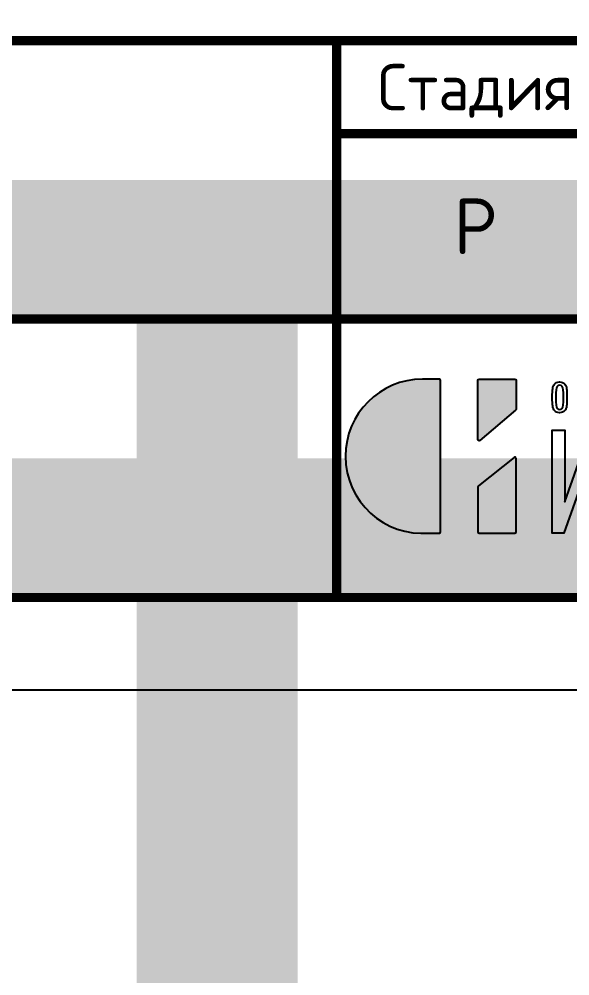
# Model space of a CAD drawing. Header units: metres. Extents: x 1981 to 7362, y 1229 to 3678.
# Drawn here: x 3444.6 to 3474.3, y 2916 to 2967.6 of the extents above; entities that cross this region are included whole.
import ezdxf
from ezdxf.enums import TextEntityAlignment as Align

# ---------------------------------------------------------------- set-up
doc = ezdxf.new("R2018")
doc.units = ezdxf.units.M
doc.layers.add('layer 1', color=7, linetype='Continuous')
doc.layers.add('Форматы', color=7, linetype='Continuous')
doc.styles.add('GOST-2.304_Type-B', font='GOST Common.ttf')
doc.styles.get("Standard").update_dxf_attribs({"font": 'GOST Common.ttf'})

# ---------------------------------------------------------------- blocks, each defined once
blk = doc.blocks.new('Лого')
h = blk.add_hatch(color=151)
h.set_gradient(color1=(158, 191, 227), color2=(46, 54, 92), tint=1, name='HEMISPHERICAL')
edge = h.paths.add_edge_path()
edge.add_spline(control_points=[(0.349, 0.494), (-0.191, 0.447), (-0.657, 0.871), (-0.657, 1.415), (-0.657, 1.415), (-0.657, 1.925), (-0.243, 2.339), (0.267, 2.339), (0.267, 2.339), (0.267, 2.339), (0.471, 2.339), (0.471, 2.339), (0.471, 2.339), (0.479, 2.339), (0.485, 2.333), (0.485, 2.325), (0.485, 2.325), (0.485, 2.325), (0.485, 0.508), (0.485, 0.508), (0.485, 0.508), (0.485, 0.5), (0.479, 0.494), (0.471, 0.494), (0.471, 0.494), (0.471, 0.494), (0.35, 0.494), (0.35, 0.494), (0.35, 0.494), (0.35, 0.494), (0.349, 0.494), (0.349, 0.494)], knot_values=[0, 0, 0, 0, 0.111111, 0.111111, 0.111111, 0.111211, 0.222222, 0.222222, 0.222222, 0.222322, 0.333333, 0.333333, 0.333333, 0.333433, 0.444444, 0.444444, 0.444444, 0.444544, 0.555556, 0.555556, 0.555556, 0.555656, 0.666667, 0.666667, 0.666667, 0.666767, 0.777778, 0.777778, 0.777778, 0.777878, 1, 1, 1, 1], degree=3, periodic=0)
edge = h.paths.add_edge_path()
edge.add_spline(control_points=[(0.955, 1.604), (0.955, 1.604), (1.385, 1.966), (1.385, 1.966), (1.385, 1.966), (1.388, 1.969), (1.39, 1.972), (1.39, 1.976), (1.39, 1.976), (1.39, 1.976), (1.39, 2.325), (1.39, 2.325), (1.39, 2.325), (1.39, 2.333), (1.384, 2.339), (1.377, 2.339), (1.377, 2.339), (1.377, 2.339), (0.947, 2.339), (0.947, 2.339), (0.947, 2.339), (0.939, 2.339), (0.933, 2.333), (0.933, 2.325), (0.933, 2.325), (0.933, 2.325), (0.933, 1.614), (0.933, 1.614), (0.933, 1.614), (0.933, 1.609), (0.936, 1.604), (0.941, 1.602), (0.941, 1.602), (0.946, 1.6), (0.951, 1.601), (0.955, 1.604)], knot_values=[0, 0, 0, 0, 0.1, 0.1, 0.1, 0.1001, 0.2, 0.2, 0.2, 0.2001, 0.3, 0.3, 0.3, 0.3001, 0.4, 0.4, 0.4, 0.4001, 0.5, 0.5, 0.5, 0.5001, 0.6, 0.6, 0.6, 0.6001, 0.7, 0.7, 0.7, 0.7001, 0.8, 0.8, 0.8, 0.8001, 1, 1, 1, 1], degree=3, periodic=0)
edge = h.paths.add_edge_path()
edge.add_spline(control_points=[(0.938, 1.059), (0.938, 1.059), (1.369, 1.401), (1.369, 1.401), (1.369, 1.401), (1.373, 1.404), (1.378, 1.405), (1.383, 1.402), (1.383, 1.402), (1.387, 1.4), (1.39, 1.396), (1.39, 1.39), (1.39, 1.39), (1.39, 1.39), (1.39, 0.508), (1.39, 0.508), (1.39, 0.508), (1.39, 0.5), (1.384, 0.494), (1.377, 0.494), (1.377, 0.494), (1.377, 0.494), (0.947, 0.494), (0.947, 0.494), (0.947, 0.494), (0.939, 0.494), (0.933, 0.5), (0.933, 0.508), (0.933, 0.508), (0.933, 0.508), (0.933, 1.049), (0.933, 1.049), (0.933, 1.049), (0.933, 1.053), (0.935, 1.057), (0.938, 1.059)], knot_values=[0, 0, 0, 0, 0.1, 0.1, 0.1, 0.1001, 0.2, 0.2, 0.2, 0.2001, 0.3, 0.3, 0.3, 0.3001, 0.4, 0.4, 0.4, 0.4001, 0.5, 0.5, 0.5, 0.5001, 0.6, 0.6, 0.6, 0.6001, 0.7, 0.7, 0.7, 0.7001, 0.8, 0.8, 0.8, 0.8001, 1, 1, 1, 1], degree=3, periodic=0)
at = {"layer": 'layer 1', "color": 159}
for points, knots in [([(0.349, 0.494), (-0.191, 0.447), (-0.657, 0.871), (-0.657, 1.415), (-0.657, 1.415), (-0.657, 1.925), (-0.243, 2.339), (0.267, 2.339), (0.267, 2.339), (0.267, 2.339), (0.471, 2.339), (0.471, 2.339), (0.471, 2.339), (0.479, 2.339), (0.485, 2.333), (0.485, 2.325), (0.485, 2.325), (0.485, 2.325), (0.485, 0.508), (0.485, 0.508), (0.485, 0.508), (0.485, 0.5), (0.479, 0.494), (0.471, 0.494), (0.471, 0.494), (0.471, 0.494), (0.35, 0.494), (0.35, 0.494), (0.35, 0.494), (0.35, 0.494), (0.349, 0.494), (0.349, 0.494)], [0, 0, 0, 0, 0.111111, 0.111111, 0.111111, 0.111111, 0.222222, 0.222222, 0.222222, 0.222222, 0.333333, 0.333333, 0.333333, 0.333333, 0.444444, 0.444444, 0.444444, 0.444444, 0.555556, 0.555556, 0.555556, 0.555556, 0.666667, 0.666667, 0.666667, 0.666667, 0.777778, 0.777778, 0.777778, 0.777778, 1, 1, 1, 1]), ([(0.955, 1.604), (0.955, 1.604), (1.385, 1.966), (1.385, 1.966), (1.385, 1.966), (1.388, 1.969), (1.39, 1.972), (1.39, 1.976), (1.39, 1.976), (1.39, 1.976), (1.39, 2.325), (1.39, 2.325), (1.39, 2.325), (1.39, 2.333), (1.384, 2.339), (1.377, 2.339), (1.377, 2.339), (1.377, 2.339), (0.947, 2.339), (0.947, 2.339), (0.947, 2.339), (0.939, 2.339), (0.933, 2.333), (0.933, 2.325), (0.933, 2.325), (0.933, 2.325), (0.933, 1.614), (0.933, 1.614), (0.933, 1.614), (0.933, 1.609), (0.936, 1.604), (0.941, 1.602), (0.941, 1.602), (0.946, 1.6), (0.951, 1.601), (0.955, 1.604)], [0, 0, 0, 0, 0.1, 0.1, 0.1, 0.1, 0.2, 0.2, 0.2, 0.2, 0.3, 0.3, 0.3, 0.3, 0.4, 0.4, 0.4, 0.4, 0.5, 0.5, 0.5, 0.5, 0.6, 0.6, 0.6, 0.6, 0.7, 0.7, 0.7, 0.7, 0.8, 0.8, 0.8, 0.8, 1, 1, 1, 1]), ([(2.002, 2.121), (2.002, 2.221), (1.999, 2.253), (1.976, 2.279), (1.976, 2.279), (1.962, 2.295), (1.942, 2.306), (1.914, 2.306), (1.914, 2.306), (1.885, 2.306), (1.866, 2.295), (1.852, 2.279), (1.852, 2.279), (1.829, 2.253), (1.826, 2.221), (1.826, 2.121), (1.826, 2.121), (1.826, 2.021), (1.829, 1.988), (1.852, 1.962), (1.852, 1.962), (1.866, 1.946), (1.885, 1.936), (1.914, 1.936), (1.914, 1.936), (1.942, 1.936), (1.962, 1.946), (1.976, 1.962), (1.976, 1.962), (1.999, 1.988), (2.002, 2.021), (2.002, 2.121)], [0, 0, 0, 0, 0.111111, 0.111111, 0.111111, 0.111111, 0.222222, 0.222222, 0.222222, 0.222222, 0.333333, 0.333333, 0.333333, 0.333333, 0.444444, 0.444444, 0.444444, 0.444444, 0.555556, 0.555556, 0.555556, 0.555556, 0.666667, 0.666667, 0.666667, 0.666667, 0.777778, 0.777778, 0.777778, 0.777778, 1, 1, 1, 1]), ([(1.959, 2.121), (1.959, 2.035), (1.956, 2.006), (1.943, 1.989), (1.943, 1.989), (1.937, 1.981), (1.928, 1.975), (1.914, 1.975), (1.914, 1.975), (1.9, 1.975), (1.89, 1.981), (1.884, 1.989), (1.884, 1.989), (1.871, 2.006), (1.869, 2.035), (1.869, 2.121), (1.869, 2.121), (1.869, 2.207), (1.871, 2.235), (1.884, 2.253), (1.884, 2.253), (1.89, 2.261), (1.9, 2.266), (1.914, 2.266), (1.914, 2.266), (1.928, 2.266), (1.937, 2.261), (1.943, 2.253), (1.943, 2.253), (1.956, 2.235), (1.959, 2.207), (1.959, 2.121)], [0, 0, 0, 0, 0.111111, 0.111111, 0.111111, 0.111111, 0.222222, 0.222222, 0.222222, 0.222222, 0.333333, 0.333333, 0.333333, 0.333333, 0.444444, 0.444444, 0.444444, 0.444444, 0.555556, 0.555556, 0.555556, 0.555556, 0.666667, 0.666667, 0.666667, 0.666667, 0.777778, 0.777778, 0.777778, 0.777778, 1, 1, 1, 1]), ([(2.416, 0.491), (2.416, 0.491), (2.416, 1.727), (2.416, 1.727), (2.416, 1.727), (2.416, 1.727), (2.279, 1.727), (2.279, 1.727), (2.279, 1.727), (2.279, 1.727), (1.975, 0.868), (1.975, 0.868), (1.975, 0.868), (1.975, 0.868), (1.975, 1.727), (1.975, 1.727), (1.975, 1.727), (1.975, 1.727), (1.826, 1.727), (1.826, 1.727), (1.826, 1.727), (1.826, 1.727), (1.826, 0.491), (1.826, 0.491), (1.826, 0.491), (1.826, 0.491), (1.965, 0.491), (1.965, 0.491), (1.965, 0.491), (1.965, 0.491), (2.267, 1.349), (2.267, 1.349), (2.267, 1.349), (2.267, 1.349), (2.267, 0.491), (2.267, 0.491), (2.267, 0.491), (2.267, 0.491), (2.416, 0.491), (2.416, 0.491)], [0, 0, 0, 0, 0.090909, 0.090909, 0.090909, 0.090909, 0.181818, 0.181818, 0.181818, 0.181818, 0.272727, 0.272727, 0.272727, 0.272727, 0.363636, 0.363636, 0.363636, 0.363636, 0.454545, 0.454545, 0.454545, 0.454545, 0.545455, 0.545455, 0.545455, 0.545455, 0.636364, 0.636364, 0.636364, 0.636364, 0.727273, 0.727273, 0.727273, 0.727273, 0.818182, 0.818182, 0.818182, 0.818182, 1, 1, 1, 1]), ([(0.938, 1.059), (0.938, 1.059), (1.369, 1.401), (1.369, 1.401), (1.369, 1.401), (1.373, 1.404), (1.378, 1.405), (1.383, 1.402), (1.383, 1.402), (1.387, 1.4), (1.39, 1.396), (1.39, 1.39), (1.39, 1.39), (1.39, 1.39), (1.39, 0.508), (1.39, 0.508), (1.39, 0.508), (1.39, 0.5), (1.384, 0.494), (1.377, 0.494), (1.377, 0.494), (1.377, 0.494), (0.947, 0.494), (0.947, 0.494), (0.947, 0.494), (0.939, 0.494), (0.933, 0.5), (0.933, 0.508), (0.933, 0.508), (0.933, 0.508), (0.933, 1.049), (0.933, 1.049), (0.933, 1.049), (0.933, 1.053), (0.935, 1.057), (0.938, 1.059)], [0, 0, 0, 0, 0.1, 0.1, 0.1, 0.1, 0.2, 0.2, 0.2, 0.2, 0.3, 0.3, 0.3, 0.3, 0.4, 0.4, 0.4, 0.4, 0.5, 0.5, 0.5, 0.5, 0.6, 0.6, 0.6, 0.6, 0.7, 0.7, 0.7, 0.7, 0.8, 0.8, 0.8, 0.8, 1, 1, 1, 1])]:
    blk.add_open_spline(points, degree=3, knots=knots, dxfattribs=at)
blk = doc.blocks.new('*U145')
blk.add_lwpolyline([(0, 123), (594, 123), (594, -297), (0, -297)], close=True)
at = {"const_width": 0.5}
blk.add_lwpolyline([(20, 118), (589, 118), (589, -292), (20, -292)], close=True, dxfattribs=at)
for points in [[(404, -262), (589, -262)], [(539, -262), (539, -292)], [(539, -267), (589, -267)], [(469, -277), (589, -277)]]:
    blk.add_lwpolyline(points, dxfattribs=at)
at = {"xscale": 4.492609629394886, "yscale": 4.492609629394886, "zscale": 4.492609629394886}
blk.add_blockref('Лого', (542.434, -290.745), dxfattribs=at)
at = {"style": 'GOST-2.304_Type-B'}
for s, height, p in [('Стадия', 2.5, (546.5, -264.5)), ('Р', 3, (546.5, -272))]:
    blk.add_text(s, height=height, dxfattribs=at).set_placement(p, align=Align.MIDDLE_CENTER)
blk.add_attdef('РАЗРАБОТАЛ', text='', height=2.5, dxfattribs=at).set_placement((424.501, -264.224), align=Align.MIDDLE_LEFT)
at = {"style": 'GOST-2.304_Type-B', "flags": 8}
for tag, height, p in [('ДАТА', 2.5, (464.074, -264.402)), ('ЛИСТ', 3, (560.388, -271.915)), ('ЛИСТОВ', 3, (577.888, -271.915)), ('ФОРМАТ', 3, (554.972, -294.745))]:
    blk.add_attdef(tag, text='', height=height, dxfattribs=at).set_placement(p, align=Align.MIDDLE_CENTER)
at = {"style": 'GOST-2.304_Type-B'}
blk.add_attdef('ПРОВЕРИЛ', (424.749, -270.729), '', height=2.5, dxfattribs=at)
at = {"lineweight": 30, "flags": 104}
for tag, p in [('ТЕПЛОВЫЕ_СЕТИ', (504, -269.5)), ('ИМЯ_ЧЕРТЕЖА', (504, -284.5))]:
    blk.add_attdef(tag, text='', height=3, dxfattribs=at).set_placement(p, align=Align.MIDDLE_CENTER)

msp = doc.modelspace()

# ---------------------------------------------------------------- block references
at = {"layer": 'Форматы'}
ref = msp.add_blockref('*U145', (2922.709, 3228.424), dxfattribs=at)
lines = msp.add_mtext('Тепловая камера 8014\\P (М1:50)', dxfattribs={"layer": '0', "insert": (3426.709, 2943.924), "char_height": 70, "attachment_point": 1})
ref.add_attrib('ИМЯ_ЧЕРТЕЖА', '', (3426.709, 2943.924), dxfattribs={"flags": 104}).embed_mtext(lines)
lines = msp.add_mtext('Тепломеханические решения тепловых сетей', dxfattribs={"layer": '0', "insert": (3426.709, 2958.924), "char_height": 70, "attachment_point": 1})
ref.add_attrib('ТЕПЛОВЫЕ_СЕТИ', '', (3426.709, 2958.924), dxfattribs={"flags": 104}).embed_mtext(lines)

doc.saveas('drawing.dxf')
